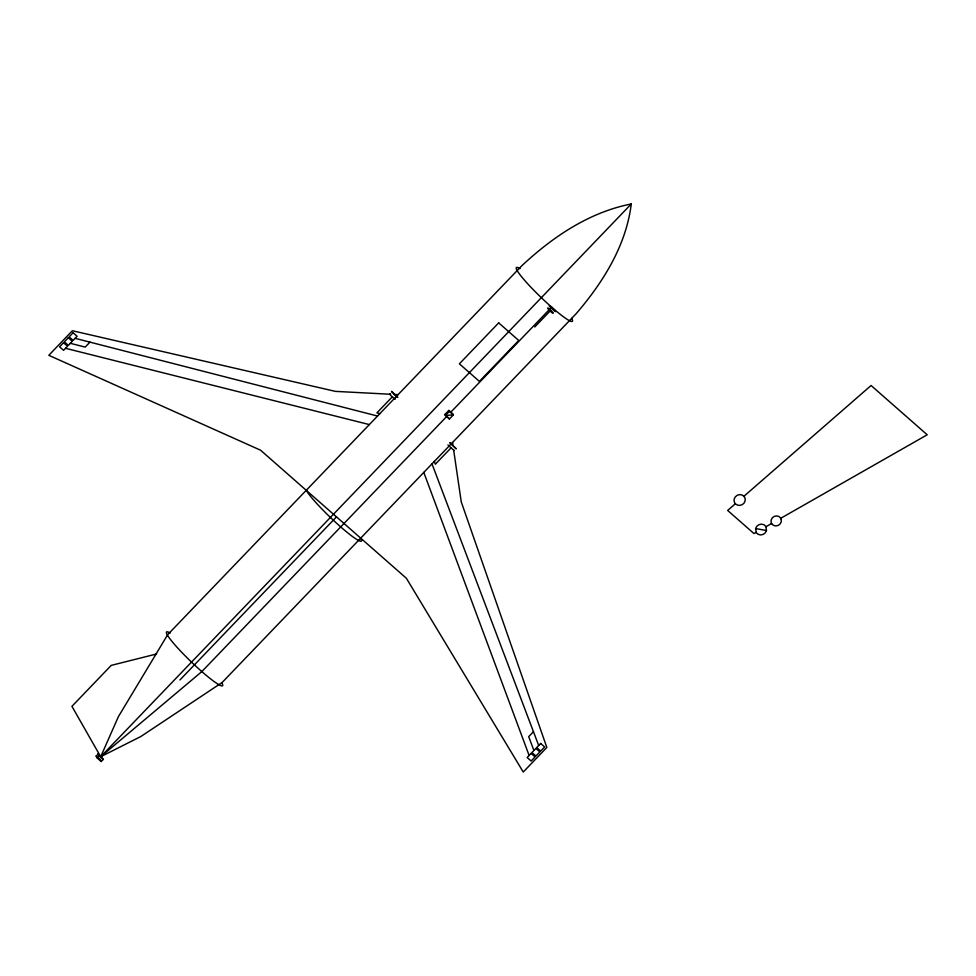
<?xml version="1.0" encoding="UTF-8"?>
<svg xmlns="http://www.w3.org/2000/svg" width="976" height="976" viewBox="0 0 976 976"><rect width="100%" height="100%" fill="white"/><g stroke="black" fill="none" stroke-linecap="round" stroke-linejoin="round"><path stroke-width="1.46" d="M755.619 528.541L756.217 532.579A5.71 5.295 -29.7 0 0 766.489 530.541L765.892 526.491A5.71 5.295 -29.7 0 0 755.619 528.541L766.489 530.541M447.228 415.947L201.837 671.586L100.687 756.754L118.389 716.665L167.701 634.656L521.892 265.667C552.733 236.875 589.26 212.182 631.277 203.972C626.141 245.574 603.131 282.247 576.34 313.491L222.15 682.48L140.934 736.453L100.687 756.754L71.931 706.343L111.227 665.388L156.624 653.969M89.938 342.137L85.18 347.102L70.345 343.32M392.608 396.512L376.882 412.885L379.859 413.629M100.687 756.754L631.277 203.972M179.938 679.943L336.476 516.865M444.897 414.532L448.826 410.432L452.827 413.958L453.364 414.885L449.436 418.985L444.897 414.532L449.436 418.985M449.363 411.372L445.422 415.459L453.364 414.885L448.826 410.432M450.387 412.641L551.635 307.172C564.433 319.908 542.375 300.693 551.635 307.172M534.75 326.997L550.476 310.612M451.058 447.85L435.333 464.234L434.308 461.453M533.457 731.695L528.699 736.648L533.896 750.471M97.21 757.986L99.186 755.961L98.173 754.021L96.197 756.058L97.21 757.986L101.211 761.512L103.188 759.474L98.173 754.021L103.188 759.474L99.186 755.961M735.392 503.714L727.657 510.448L753.984 533.567L756.119 532.359M743.907 496.296L871.08 385.496L927.2 434.784L780.763 518.293M765.989 526.723L771.613 523.514M390.62 394.255L335.39 391.376L72.383 330.73L48.8 355.301L260.592 450.217L406.358 578.243L523.246 772.028L546.828 747.457L461.27 501.945L453.633 449.899M393.609 394.414L398.086 394.646M65.563 348.31L369.343 424.584M75.128 338.33L377.541 416.044M390.412 393.975C387.606 392.852 396.195 401.197 395.304 398.696M548.927 308.575C544.291 305.427 554.075 315.602 553.172 312.808M550.476 309.941L552.672 312.198M454.06 450.497L447.947 444.934M431.99 463.868L538.679 745.493M423.791 472.408L529.114 755.461M452.535 442.47L452.974 445.446M571.631 318.396A38.82 4.441 43.8 0 1 540.667 297.046A38.82 4.441 43.8 0 1 520.037 268.607M360.693 538.142A38.82 4.441 43.8 0 1 340.709 526.918A38.82 4.441 43.8 0 1 306.244 490.318M221.833 682.822A38.82 4.441 43.8 0 1 190.869 661.472A38.82 4.441 43.8 0 1 170.239 633.021M63.513 342.735L59.585 346.834L63.586 350.347L67.527 346.26L63.513 342.735M68.296 337.757L64.367 341.844L68.381 345.37L72.309 341.271L68.296 337.757M73.078 332.767L69.15 336.866L73.163 340.38L77.092 336.293L73.078 332.767M498.699 322.861L459.391 363.816L479.423 381.409L518.732 340.465L498.699 322.861M531.078 753.411L527.15 757.51L531.151 761.024L535.08 756.925L531.078 753.411M535.861 748.421L531.932 752.52L535.934 756.034L539.862 751.947L535.861 748.421M540.643 743.444L536.715 747.531L540.716 751.056L544.657 746.957L540.643 743.444M391.571 391.474L397.683 397.366L391.571 391.474M450.021 442.823L456.134 448.716L450.021 442.823M100.211 759.584L96.197 756.058L101.211 761.512L100.211 759.584M744.481 496.967L743.578 495.918A5.71 5.295 -29.7 0 0 734.818 503.055L735.721 504.104A5.71 5.295 -29.7 0 0 744.481 496.967M781.203 519.256L780.666 518.085A5.295 4.904 -29.7 0 0 771.174 522.563L771.699 523.734A5.295 4.904 -29.7 0 0 781.203 519.256"/></g></svg>
